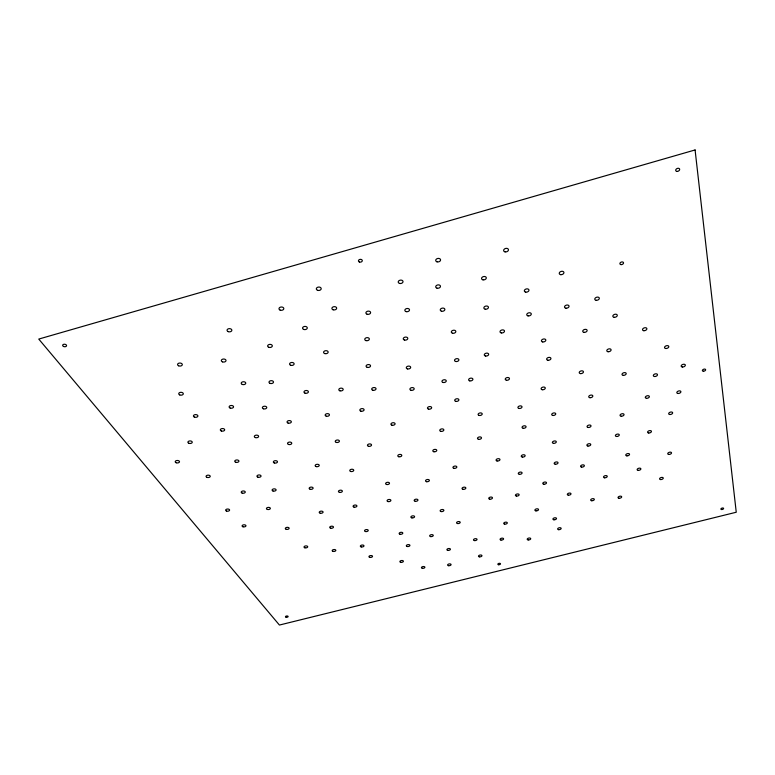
<?xml version="1.0" encoding="UTF-8"?>
<svg xmlns="http://www.w3.org/2000/svg" width="775" height="775" viewBox="0 0 775 775"><rect width="100%" height="100%" fill="white"/><g stroke="black" fill="none" stroke-linecap="round" stroke-linejoin="round"><path stroke-width="1.16" d="M695.088 149.953L38.75 339.072L279.426 625.047L736.25 512.236L695.088 149.953M621.133 264.614A1.889 1.269 -19 0 0 623.507 262.686A1.889 1.269 -19 0 0 620.484 262.522A1.889 1.269 -19 0 0 621.133 264.614M525.683 292.127A2.364 1.608 -14.4 0 0 528.967 290.044A2.364 1.608 -14.4 0 0 525.295 289.366A2.364 1.608 -14.4 0 0 525.683 292.127M485.247 309.196A2.335 1.579 -12.3 0 0 488.434 307.162A2.335 1.579 -12.3 0 0 484.753 306.512A2.335 1.579 -12.3 0 0 485.247 309.196M580.591 373.618A2.16 1.327 -14.9 0 0 583.439 371.671A2.16 1.327 -14.9 0 0 580 371.39A2.16 1.327 -14.9 0 0 580.591 373.618M361.257 546.927A1.831 0.969 -6.5 0 0 363.979 545.852A1.831 0.969 -6.5 0 0 361.228 545.242A1.831 0.969 -6.5 0 0 361.257 546.927M422.394 568.337A1.763 0.901 -8.2 0 0 424.903 567.203A1.763 0.901 -8.2 0 0 422.191 566.796A1.763 0.901 -8.2 0 0 422.394 568.337M516.508 496.078A1.889 1.037 -11.2 0 0 519.134 494.653A1.889 1.037 -11.2 0 0 516.179 494.314A1.889 1.037 -11.2 0 0 516.508 496.078M407.185 546.501A1.812 0.959 -7.8 0 0 409.927 545.426A1.812 0.959 -7.8 0 0 407.253 544.825A1.812 0.959 -7.8 0 0 407.185 546.501M333.134 551.413A1.841 0.969 -5.7 0 0 335.837 550.337A1.841 0.969 -5.7 0 0 333.047 549.737A1.841 0.969 -5.7 0 0 333.134 551.413M528.23 539.933A1.782 0.92 -11.1 0 0 530.72 538.635A1.782 0.92 -11.1 0 0 527.94 538.354A1.782 0.92 -11.1 0 0 528.23 539.933M400.723 562.321A1.782 0.92 -7.6 0 0 403.407 561.284A1.782 0.92 -7.6 0 0 400.772 560.712A1.782 0.92 -7.6 0 0 400.723 562.321M369.84 557.39A1.812 0.94 -6.7 0 0 372.533 556.334A1.812 0.94 -6.7 0 0 369.83 555.752A1.812 0.94 -6.7 0 0 369.84 557.39M558.63 529.674A1.802 0.94 -12 0 0 561.168 528.356A1.802 0.94 -12 0 0 558.397 528.066A1.802 0.94 -12 0 0 558.63 529.674M479.396 556.837A1.763 0.901 -9.7 0 0 481.963 555.685A1.763 0.901 -9.7 0 0 479.308 555.268A1.763 0.901 -9.7 0 0 479.396 556.837M430.648 536.6A1.831 0.969 -8.5 0 0 433.273 535.389A1.831 0.969 -8.5 0 0 430.454 534.934A1.831 0.969 -8.5 0 0 430.648 536.6M587.934 446.051A1.996 1.133 -13.9 0 0 590.763 444.492A1.996 1.133 -13.9 0 0 587.75 444.085A1.996 1.133 -13.9 0 0 587.934 446.051M553.951 519.783A1.831 0.959 -12 0 0 556.518 518.436A1.831 0.959 -12 0 0 553.708 518.126A1.831 0.959 -12 0 0 553.951 519.783M535.942 510.861A1.85 0.988 -11.6 0 0 538.528 509.475A1.85 0.988 -11.6 0 0 535.661 509.165A1.85 0.988 -11.6 0 0 535.942 510.861M591.674 500.728A1.86 0.988 -13.2 0 0 594.328 499.333A1.86 0.988 -13.2 0 0 591.509 499.003A1.86 0.988 -13.2 0 0 591.674 500.728M448.551 565.692A1.753 0.891 -8.9 0 0 451.079 564.549A1.753 0.891 -8.9 0 0 448.405 564.142A1.753 0.891 -8.9 0 0 448.551 565.692M304.856 547.789A1.86 0.988 -4.9 0 0 307.723 546.83A1.86 0.988 -4.9 0 0 305.021 546.065A1.86 0.988 -4.9 0 0 304.856 547.789M604.51 477.787A1.908 1.037 -13.9 0 0 607.251 476.334A1.908 1.037 -13.9 0 0 604.374 475.976A1.908 1.037 -13.9 0 0 604.51 477.787M474.416 540.582A1.802 0.949 -9.7 0 0 477.051 539.39A1.802 0.949 -9.7 0 0 474.319 538.945A1.802 0.949 -9.7 0 0 474.416 540.582M500.96 540.049A1.792 0.94 -10.4 0 0 503.595 538.867A1.792 0.94 -10.4 0 0 500.912 538.422A1.792 0.94 -10.4 0 0 500.96 540.049M619.002 498.248A1.86 0.978 -13.9 0 0 621.686 496.853A1.86 0.978 -13.9 0 0 618.896 496.523A1.86 0.978 -13.9 0 0 619.002 498.248M568.346 495.177A1.879 1.017 -12.6 0 0 571.001 493.762A1.879 1.017 -12.6 0 0 568.133 493.423A1.879 1.017 -12.6 0 0 568.346 495.177M447.853 550.376A1.792 0.93 -8.9 0 0 450.43 549.194A1.792 0.93 -8.9 0 0 447.698 548.768A1.792 0.93 -8.9 0 0 447.853 550.376M638.271 470.367A1.928 1.037 -14.8 0 0 640.877 468.778A1.928 1.037 -14.8 0 0 637.873 468.613A1.928 1.037 -14.8 0 0 638.271 470.367M388.013 501.57A1.928 1.075 -7.2 0 0 390.9 500.398A1.928 1.075 -7.2 0 0 388.043 499.691A1.928 1.075 -7.2 0 0 388.013 501.57M504.622 524.123A1.831 0.969 -10.6 0 0 507.315 522.893A1.831 0.969 -10.6 0 0 504.583 522.428A1.831 0.969 -10.6 0 0 504.622 524.123M330.692 528.192A1.889 1.027 -5.5 0 0 333.483 527.058A1.889 1.027 -5.5 0 0 330.605 526.409A1.889 1.027 -5.5 0 0 330.692 528.192M286.207 529.306A1.918 1.037 -4.2 0 0 289.143 528.308A1.918 1.037 -4.2 0 0 286.343 527.494A1.918 1.037 -4.2 0 0 286.207 529.306M489.703 499.168A1.889 1.037 -10.4 0 0 492.474 497.87A1.889 1.037 -10.4 0 0 489.635 497.347A1.889 1.037 -10.4 0 0 489.703 499.168M270.068 383.383A2.257 1.443 -2.5 0 0 273.507 382.104A2.257 1.443 -2.5 0 0 270.175 380.874A2.257 1.443 -2.5 0 0 270.068 383.383M228.247 331.642A2.412 1.618 0 0 0 231.861 330.247A2.412 1.618 0 0 0 228.247 328.842A2.412 1.618 0 0 0 228.247 331.642M441.169 511.578A1.879 1.027 -8.9 0 0 443.881 510.299A1.879 1.027 -8.9 0 0 440.994 509.795A1.879 1.027 -8.9 0 0 441.169 511.578M365.471 531.543A1.87 1.008 -6.6 0 0 368.251 530.429A1.87 1.008 -6.6 0 0 365.451 529.79A1.87 1.008 -6.6 0 0 365.471 531.543M457.531 523.551A1.85 0.998 -9.3 0 0 460.214 522.311A1.85 0.998 -9.3 0 0 457.395 521.837A1.85 0.998 -9.3 0 0 457.531 523.551M660.668 479.57A1.899 1.008 -15.2 0 0 663.255 478.01A1.899 1.008 -15.2 0 0 660.319 477.855A1.899 1.008 -15.2 0 0 660.668 479.57M543.827 484.21A1.908 1.056 -12.1 0 0 546.501 482.757A1.908 1.056 -12.1 0 0 543.556 482.408A1.908 1.056 -12.1 0 0 543.827 484.21M400.036 534.237A1.85 0.988 -7.6 0 0 402.816 533.132A1.85 0.988 -7.6 0 0 400.094 532.502A1.85 0.988 -7.6 0 0 400.036 534.237M555.278 464.225A1.957 1.095 -12.7 0 0 558.029 462.714A1.957 1.095 -12.7 0 0 555.026 462.326A1.957 1.095 -12.7 0 0 555.278 464.225M411.922 517.884A1.879 1.027 -8 0 0 414.596 516.615A1.879 1.027 -8 0 0 411.68 516.121A1.879 1.027 -8 0 0 411.922 517.884M669.852 414.518A2.054 1.162 -16.7 0 0 672.652 412.746A2.054 1.162 -16.7 0 0 669.503 412.513A2.054 1.162 -16.7 0 0 669.852 414.518M333.143 309.797A2.393 1.647 -4.8 0 0 336.67 308.15A2.393 1.647 -4.8 0 0 333.037 306.948A2.393 1.647 -4.8 0 0 333.143 309.797M581.608 467.112A1.947 1.075 -13.4 0 0 584.369 465.62A1.947 1.075 -13.4 0 0 581.415 465.242A1.947 1.075 -13.4 0 0 581.608 467.112M443.126 382.482A2.18 1.376 -9.7 0 0 446.264 380.854A2.18 1.376 -9.7 0 0 442.932 380.099A2.18 1.376 -9.7 0 0 443.126 382.482M463.062 489.325A1.928 1.075 -9.6 0 0 465.853 487.998A1.928 1.075 -9.6 0 0 462.927 487.456A1.928 1.075 -9.6 0 0 463.062 489.325M222.502 361.867A2.344 1.521 -0.2 0 0 226.019 360.53A2.344 1.521 -0.2 0 0 222.493 359.232A2.344 1.521 -0.2 0 0 222.502 361.867M406.168 311.637A2.354 1.608 -8.5 0 0 409.51 309.787A2.354 1.608 -8.5 0 0 405.858 308.867A2.354 1.608 -8.5 0 0 406.168 311.637M273.032 491.011A2.015 1.143 -3.5 0 0 276.103 489.945A2.015 1.143 -3.5 0 0 273.139 489.035A2.015 1.143 -3.5 0 0 273.032 491.011M354.068 507.131A1.928 1.075 -6.2 0 0 356.926 505.959A1.928 1.075 -6.2 0 0 354.02 505.261A1.928 1.075 -6.2 0 0 354.068 507.131M207.128 477.41A2.083 1.192 -1.3 0 0 210.238 476.305A2.083 1.192 -1.3 0 0 207.09 475.337A2.083 1.192 -1.3 0 0 207.128 477.41M522.398 457.085A1.976 1.133 -11.8 0 0 525.14 455.545A1.976 1.133 -11.8 0 0 522.059 455.148A1.976 1.133 -11.8 0 0 522.398 457.085M280.114 310.097A2.422 1.666 -2.2 0 0 283.815 308.663A2.422 1.666 -2.2 0 0 280.259 307.21A2.422 1.666 -2.2 0 0 280.114 310.097M243.03 526.797A1.947 1.056 -2.9 0 0 245.966 525.799A1.947 1.056 -2.9 0 0 243.069 524.966A1.947 1.056 -2.9 0 0 243.03 526.797M453.995 468.332A1.976 1.133 -9.5 0 0 456.843 466.947A1.976 1.133 -9.5 0 0 453.84 466.366A1.976 1.133 -9.5 0 0 453.995 468.332M668.854 454.441A1.957 1.066 -15.9 0 0 671.528 452.803A1.957 1.066 -15.9 0 0 668.515 452.619A1.957 1.066 -15.9 0 0 668.854 454.441M519.386 474.319A1.938 1.095 -11.5 0 0 522.079 472.827A1.938 1.095 -11.5 0 0 519.056 472.459A1.938 1.095 -11.5 0 0 519.386 474.319M268.751 347.278A2.344 1.55 -2.1 0 0 272.325 345.931A2.344 1.55 -2.1 0 0 268.867 344.584A2.344 1.55 -2.1 0 0 268.751 347.278M242.217 493.132A2.025 1.143 -2.6 0 0 245.268 492.067A2.025 1.143 -2.6 0 0 242.255 491.147A2.025 1.143 -2.6 0 0 242.217 493.132M596.217 300.312A2.335 1.531 -17.1 0 0 599.298 298.094A2.335 1.531 -17.1 0 0 595.617 297.726A2.335 1.531 -17.1 0 0 596.217 300.312M626.917 455.855A1.957 1.085 -14.8 0 0 629.542 454.218A1.957 1.085 -14.8 0 0 626.481 454.034A1.957 1.085 -14.8 0 0 626.917 455.855M226.61 511.103A1.996 1.104 -2.3 0 0 229.603 510.066A1.996 1.104 -2.3 0 0 226.61 509.194A1.996 1.104 -2.3 0 0 226.61 511.103M339.46 492.348A1.967 1.114 -5.7 0 0 342.366 491.137A1.967 1.114 -5.7 0 0 339.382 490.41A1.967 1.114 -5.7 0 0 339.46 492.348M654.575 376.524A2.151 1.279 -17.1 0 0 657.481 374.606A2.151 1.279 -17.1 0 0 654.168 374.335A2.151 1.279 -17.1 0 0 654.575 376.524M320.259 513.215A1.938 1.066 -5.2 0 0 323.088 512.052A1.938 1.066 -5.2 0 0 320.133 511.364A1.938 1.066 -5.2 0 0 320.259 513.215M505.077 251.875A2.461 1.744 -14.4 0 0 508.458 249.637A2.461 1.744 -14.4 0 0 504.612 248.882A2.461 1.744 -14.4 0 0 505.077 251.875M194.399 417.095A2.238 1.366 0 0 0 197.896 416.068A2.238 1.366 0 0 0 194.699 414.732A2.238 1.366 0 0 0 194.399 417.095M179.732 394.921A2.296 1.434 0.9 0 0 183.307 393.865A2.296 1.434 0.9 0 0 180.003 392.45A2.296 1.434 0.9 0 0 179.732 394.921M415.235 501.289A1.918 1.066 -8.1 0 0 417.957 499.982A1.918 1.066 -8.1 0 0 414.993 499.458A1.918 1.066 -8.1 0 0 415.235 501.289M188.858 443.281A2.18 1.288 -0.2 0 0 192.248 442.293A2.18 1.288 -0.2 0 0 189.129 441.043A2.18 1.288 -0.2 0 0 188.858 443.281M367.088 314.233A2.364 1.618 -6.6 0 0 370.615 312.596A2.364 1.618 -6.6 0 0 367.069 311.414A2.364 1.618 -6.6 0 0 367.088 314.233M437.042 261.843A2.461 1.753 -10.6 0 0 440.578 259.848A2.461 1.753 -10.6 0 0 436.809 258.811A2.461 1.753 -10.6 0 0 437.042 261.843M616.59 436.48A2.005 1.143 -14.8 0 0 619.273 434.775A2.005 1.143 -14.8 0 0 616.125 434.572A2.005 1.143 -14.8 0 0 616.59 436.48M303.645 329.404A2.364 1.598 -3.5 0 0 307.287 328.019A2.364 1.598 -3.5 0 0 303.848 326.624A2.364 1.598 -3.5 0 0 303.645 329.404M274.321 462.975A2.073 1.221 -3.4 0 0 277.479 461.861A2.073 1.221 -3.4 0 0 274.427 460.863A2.073 1.221 -3.4 0 0 274.321 462.975M441.498 311.221A2.344 1.598 -10.2 0 0 444.869 309.38A2.344 1.598 -10.2 0 0 441.285 308.469A2.344 1.598 -10.2 0 0 441.498 311.221M678.009 393.487A2.102 1.211 -17.4 0 0 680.896 391.646A2.102 1.211 -17.4 0 0 677.679 391.394A2.102 1.211 -17.4 0 0 678.009 393.487M648.723 433.002A2.015 1.133 -15.8 0 0 651.446 431.287A2.015 1.133 -15.8 0 0 648.336 431.084A2.015 1.133 -15.8 0 0 648.723 433.002M257.93 477.177A2.054 1.182 -2.9 0 0 261.039 476.082A2.054 1.182 -2.9 0 0 257.998 475.123A2.054 1.182 -2.9 0 0 257.93 477.177M682.378 367.011A2.17 1.288 -18.1 0 0 685.342 365.073A2.17 1.288 -18.1 0 0 682.039 364.793A2.17 1.288 -18.1 0 0 682.378 367.011M646.515 398.311A2.093 1.221 -16.4 0 0 649.353 396.471A2.093 1.221 -16.4 0 0 646.108 396.228A2.093 1.221 -16.4 0 0 646.515 398.311M483.028 279.853A2.402 1.666 -12.7 0 0 486.293 277.712A2.402 1.666 -12.7 0 0 482.505 277.004A2.402 1.666 -12.7 0 0 483.028 279.853M235.774 462.268A2.102 1.23 -2 0 0 238.932 461.135A2.102 1.23 -2 0 0 235.794 460.137A2.102 1.23 -2 0 0 235.774 462.268M560.78 274.67A2.402 1.637 -16.4 0 0 563.9 272.335A2.402 1.637 -16.4 0 0 560.073 271.928A2.402 1.637 -16.4 0 0 560.78 274.67M437.013 288.174A2.393 1.666 -10.3 0 0 440.462 286.256A2.393 1.666 -10.3 0 0 436.79 285.278A2.393 1.666 -10.3 0 0 437.013 288.174M621.279 416.233A2.054 1.192 -15.3 0 0 624.03 414.451A2.054 1.192 -15.3 0 0 620.814 414.218A2.054 1.192 -15.3 0 0 621.279 416.233M614.217 317.314A2.296 1.472 -17.3 0 0 617.268 315.163A2.296 1.472 -17.3 0 0 613.674 314.815A2.296 1.472 -17.3 0 0 614.217 317.314M267.375 509.446A1.976 1.095 -3.5 0 0 270.368 508.419A1.976 1.095 -3.5 0 0 267.462 507.547A1.976 1.095 -3.5 0 0 267.375 509.446M643.831 330.712A2.257 1.414 -17.9 0 0 646.873 328.629A2.257 1.414 -17.9 0 0 643.376 328.3A2.257 1.414 -17.9 0 0 643.831 330.712M542.306 389.728A2.131 1.308 -13.3 0 0 545.28 387.984A2.131 1.308 -13.3 0 0 541.996 387.481A2.131 1.308 -13.3 0 0 542.306 389.728M230.214 408.076A2.228 1.385 -1.2 0 0 233.566 406.846A2.228 1.385 -1.2 0 0 230.223 405.683A2.228 1.385 -1.2 0 0 230.214 408.076M221.417 431.016A2.18 1.318 -1.2 0 0 224.682 429.825A2.18 1.318 -1.2 0 0 221.408 428.73A2.18 1.318 -1.2 0 0 221.417 431.016M426.589 481.701A1.957 1.114 -8.5 0 0 429.389 480.345A1.957 1.114 -8.5 0 0 426.376 479.793A1.957 1.114 -8.5 0 0 426.589 481.701M528.075 315.89A2.306 1.531 -14.1 0 0 531.282 313.894A2.306 1.531 -14.1 0 0 527.697 313.255A2.306 1.531 -14.1 0 0 528.075 315.89M452.532 333.231A2.286 1.521 -10.5 0 0 455.836 331.458A2.286 1.521 -10.5 0 0 452.348 330.596A2.286 1.521 -10.5 0 0 452.532 333.231M365.907 340.593A2.306 1.54 -6.5 0 0 369.346 339.033A2.306 1.54 -6.5 0 0 365.887 337.919A2.306 1.54 -6.5 0 0 365.907 340.593M310.213 489.287A1.996 1.133 -4.7 0 0 313.119 488.076A1.996 1.133 -4.7 0 0 310.068 487.33A1.996 1.133 -4.7 0 0 310.213 489.287M547.857 360.23A2.199 1.385 -14 0 0 550.938 358.389A2.199 1.385 -14 0 0 547.557 357.837A2.199 1.385 -14 0 0 547.857 360.23M608.133 351.734A2.209 1.376 -16.3 0 0 611.078 349.709A2.209 1.376 -16.3 0 0 607.6 349.409A2.209 1.376 -16.3 0 0 608.133 351.734M566.002 308.198A2.325 1.531 -15.7 0 0 569.024 305.999A2.325 1.531 -15.7 0 0 565.324 305.631A2.325 1.531 -15.7 0 0 566.002 308.198M407.514 368.919A2.218 1.434 -8.3 0 0 410.673 367.243A2.218 1.434 -8.3 0 0 407.224 366.459A2.218 1.434 -8.3 0 0 407.514 368.919M584.147 332.368A2.257 1.443 -15.9 0 0 587.111 330.266A2.257 1.443 -15.9 0 0 583.536 329.937A2.257 1.443 -15.9 0 0 584.147 332.368M242.323 384.458A2.277 1.453 -1.4 0 0 245.762 383.179A2.277 1.453 -1.4 0 0 242.362 381.949A2.277 1.453 -1.4 0 0 242.323 384.458M288.523 444.453A2.112 1.259 -3.7 0 0 291.758 443.3A2.112 1.259 -3.7 0 0 288.678 442.254A2.112 1.259 -3.7 0 0 288.523 444.453M552.856 415.458A2.073 1.23 -13.3 0 0 555.752 413.802A2.073 1.23 -13.3 0 0 552.575 413.346A2.073 1.23 -13.3 0 0 552.856 415.458M372.775 390.222A2.189 1.385 -6.8 0 0 376.04 388.779A2.189 1.385 -6.8 0 0 372.775 387.81A2.189 1.385 -6.8 0 0 372.775 390.222M316.248 466.608A2.044 1.192 -4.8 0 0 319.242 465.339A2.044 1.192 -4.8 0 0 316.113 464.545A2.044 1.192 -4.8 0 0 316.248 466.608M386.56 484.482A1.967 1.124 -7.2 0 0 389.505 483.271A1.967 1.124 -7.2 0 0 386.589 482.525A1.967 1.124 -7.2 0 0 386.56 484.482M588.128 427.471A2.034 1.182 -14.2 0 0 591.015 425.853A2.034 1.182 -14.2 0 0 587.934 425.427A2.034 1.182 -14.2 0 0 588.128 427.471M665.793 348.508A2.218 1.347 -18.1 0 0 668.806 346.493A2.218 1.347 -18.1 0 0 665.405 346.192A2.218 1.347 -18.1 0 0 665.793 348.508M404.55 340.07A2.286 1.521 -8.3 0 0 407.795 338.307A2.286 1.521 -8.3 0 0 404.24 337.445A2.286 1.521 -8.3 0 0 404.55 340.07M255.372 437.575A2.141 1.288 -2.5 0 0 258.627 436.403A2.141 1.288 -2.5 0 0 255.44 435.327A2.141 1.288 -2.5 0 0 255.372 437.575M290.615 365.248A2.286 1.492 -3.2 0 0 294.132 363.94A2.286 1.492 -3.2 0 0 290.79 362.661A2.286 1.492 -3.2 0 0 290.615 365.248M542.684 341.93A2.248 1.443 -14.1 0 0 545.823 340.022A2.248 1.443 -14.1 0 0 542.364 339.44A2.248 1.443 -14.1 0 0 542.684 341.93M304.982 393.138A2.218 1.405 -4 0 0 308.402 391.888A2.218 1.405 -4 0 0 305.176 390.697A2.218 1.405 -4 0 0 304.982 393.138M263.413 408.793A2.209 1.376 -2.5 0 0 266.765 407.573A2.209 1.376 -2.5 0 0 263.5 406.42A2.209 1.376 -2.5 0 0 263.413 408.793M433.884 451.748A2.025 1.192 -8.9 0 0 436.78 450.314A2.025 1.192 -8.9 0 0 433.68 449.703A2.025 1.192 -8.9 0 0 433.884 451.748M288.038 423.053A2.16 1.327 -3.5 0 0 291.342 421.862A2.16 1.327 -3.5 0 0 288.193 420.757A2.16 1.327 -3.5 0 0 288.038 423.053M485.625 356.035A2.228 1.434 -11.7 0 0 488.657 354.156A2.228 1.434 -11.7 0 0 485.15 353.594A2.228 1.434 -11.7 0 0 485.625 356.035M350.775 471.5A2.015 1.172 -6 0 0 353.758 470.251A2.015 1.172 -6 0 0 350.726 469.476A2.015 1.172 -6 0 0 350.775 471.5M623.313 375.362A2.151 1.298 -16.2 0 0 626.19 373.434A2.151 1.298 -16.2 0 0 622.829 373.162A2.151 1.298 -16.2 0 0 623.313 375.362M590.037 397.711A2.102 1.259 -14.8 0 0 592.817 395.851A2.102 1.259 -14.8 0 0 589.484 395.599A2.102 1.259 -14.8 0 0 590.037 397.711M339.944 390.823A2.199 1.395 -5.4 0 0 343.189 389.379A2.199 1.395 -5.4 0 0 339.857 388.401A2.199 1.395 -5.4 0 0 339.944 390.823M336.331 442.418A2.083 1.25 -5.4 0 0 339.411 441.101A2.083 1.25 -5.4 0 0 336.243 440.248A2.083 1.25 -5.4 0 0 336.331 442.418M324.793 353.584A2.296 1.511 -4.6 0 0 328.164 352.044A2.296 1.511 -4.6 0 0 324.657 350.968A2.296 1.511 -4.6 0 0 324.793 353.584M497.066 460.97A1.976 1.133 -10.9 0 0 499.972 459.575A1.976 1.133 -10.9 0 0 497.017 458.984A1.976 1.133 -10.9 0 0 497.066 460.97M523.232 428.275A2.044 1.211 -12.1 0 0 526.07 426.647A2.044 1.211 -12.1 0 0 522.883 426.211A2.044 1.211 -12.1 0 0 523.232 428.275M455.826 401.363A2.131 1.318 -10 0 0 458.907 399.793A2.131 1.318 -10 0 0 455.671 399.077A2.131 1.318 -10 0 0 455.826 401.363M428.614 409.152A2.122 1.308 -8.9 0 0 431.656 407.602A2.122 1.308 -8.9 0 0 428.391 406.894A2.122 1.308 -8.9 0 0 428.614 409.152M455.69 361.489A2.218 1.434 -10.4 0 0 458.907 359.803A2.218 1.434 -10.4 0 0 455.526 359.009A2.218 1.434 -10.4 0 0 455.69 361.489M367.205 367.35A2.248 1.453 -6.5 0 0 370.547 365.858A2.248 1.453 -6.5 0 0 367.185 364.822A2.248 1.453 -6.5 0 0 367.205 367.35M479.183 415.448A2.093 1.269 -10.7 0 0 482.224 413.918A2.093 1.269 -10.7 0 0 479.076 413.24A2.093 1.269 -10.7 0 0 479.183 415.448M368.474 446.293A2.063 1.23 -6.6 0 0 371.545 444.986A2.063 1.23 -6.6 0 0 368.464 444.153A2.063 1.23 -6.6 0 0 368.474 446.293M326.294 416.194A2.151 1.327 -5 0 0 329.452 414.809A2.151 1.327 -5 0 0 326.168 413.898A2.151 1.327 -5 0 0 326.294 416.194M469.757 380.864A2.17 1.366 -10.7 0 0 472.915 379.246A2.17 1.366 -10.7 0 0 469.631 378.481A2.17 1.366 -10.7 0 0 469.757 380.864M360.908 411.167A2.151 1.327 -6.3 0 0 364.095 409.781A2.151 1.327 -6.3 0 0 360.869 408.861A2.151 1.327 -6.3 0 0 360.908 411.167M506.492 380.263A2.16 1.356 -12.1 0 0 509.466 378.481A2.16 1.356 -12.1 0 0 506.085 377.958A2.16 1.356 -12.1 0 0 506.492 380.263M519.114 408.464A2.093 1.269 -12.2 0 0 522.011 406.768A2.093 1.269 -12.2 0 0 518.756 406.303A2.093 1.269 -12.2 0 0 519.114 408.464M411.108 390.3A2.17 1.376 -8.3 0 0 414.189 388.682A2.17 1.376 -8.3 0 0 410.827 387.936A2.17 1.376 -8.3 0 0 411.108 390.3M391.937 425.194A2.102 1.279 -7.5 0 0 395.095 423.847A2.102 1.279 -7.5 0 0 391.985 422.966A2.102 1.279 -7.5 0 0 391.937 425.194M398.757 456.737A2.025 1.192 -7.7 0 0 401.799 455.468A2.025 1.192 -7.7 0 0 398.805 454.663A2.025 1.192 -7.7 0 0 398.757 456.737M478.524 439.318A2.034 1.201 -10.5 0 0 481.498 437.865A2.034 1.201 -10.5 0 0 478.427 437.226A2.034 1.201 -10.5 0 0 478.524 439.318M440.868 431.355A2.063 1.24 -9.2 0 0 443.843 429.863A2.063 1.24 -9.2 0 0 440.675 429.214A2.063 1.24 -9.2 0 0 440.868 431.355M501.367 332.93A2.277 1.492 -12.6 0 0 504.486 330.973A2.277 1.492 -12.6 0 0 500.921 330.373A2.277 1.492 -12.6 0 0 501.367 332.93M178.628 365.8A2.373 1.521 1.4 0 0 182.309 364.696A2.373 1.521 1.4 0 0 178.899 363.175A2.373 1.521 1.4 0 0 178.628 365.8M677.127 171.42A2.083 1.453 -24.4 0 0 679.617 169.076A2.083 1.453 -24.4 0 0 676.304 169.037A2.083 1.453 -24.4 0 0 677.127 171.42M63.511 346.454A1.967 1.25 6.1 0 0 66.563 345.698A1.967 1.25 6.1 0 0 63.744 344.303A1.967 1.25 6.1 0 0 63.511 346.454M359.445 262.037A1.947 1.405 -6.2 0 0 362.303 260.613A1.947 1.405 -6.2 0 0 359.348 259.606A1.947 1.405 -6.2 0 0 359.445 262.037M399.59 283.437A2.422 1.705 -8.4 0 0 403.019 281.499A2.422 1.705 -8.4 0 0 399.251 280.502A2.422 1.705 -8.4 0 0 399.59 283.437M317.624 290.325A2.441 1.715 -3.9 0 0 321.199 288.61A2.441 1.715 -3.9 0 0 317.459 287.351A2.441 1.715 -3.9 0 0 317.624 290.325M498.577 564.723A1.356 0.688 -10.2 0 0 500.505 563.793A1.356 0.688 -10.2 0 0 498.403 563.551A1.356 0.688 -10.2 0 0 498.577 564.723M286.13 617.229A1.337 0.649 -4.7 0 0 288.126 616.542A1.337 0.649 -4.7 0 0 286.12 616.106A1.337 0.649 -4.7 0 0 286.13 617.229M721.728 509.543A1.424 0.707 -16 0 0 723.608 508.371A1.424 0.707 -16 0 0 721.399 508.361A1.424 0.707 -16 0 0 721.728 509.543M703.429 371.225A1.686 0.978 -18.6 0 0 705.628 369.656A1.686 0.978 -18.6 0 0 703.002 369.568A1.686 0.978 -18.6 0 0 703.429 371.225M176.177 462.752A2.141 1.24 -0.1 0 0 179.5 461.793A2.141 1.24 -0.1 0 0 176.419 460.602A2.141 1.24 -0.1 0 0 176.177 462.752M553.495 443.339A2.005 1.153 -12.9 0 0 556.305 441.769A2.005 1.153 -12.9 0 0 553.224 441.353A2.005 1.153 -12.9 0 0 553.495 443.339"/></g></svg>
